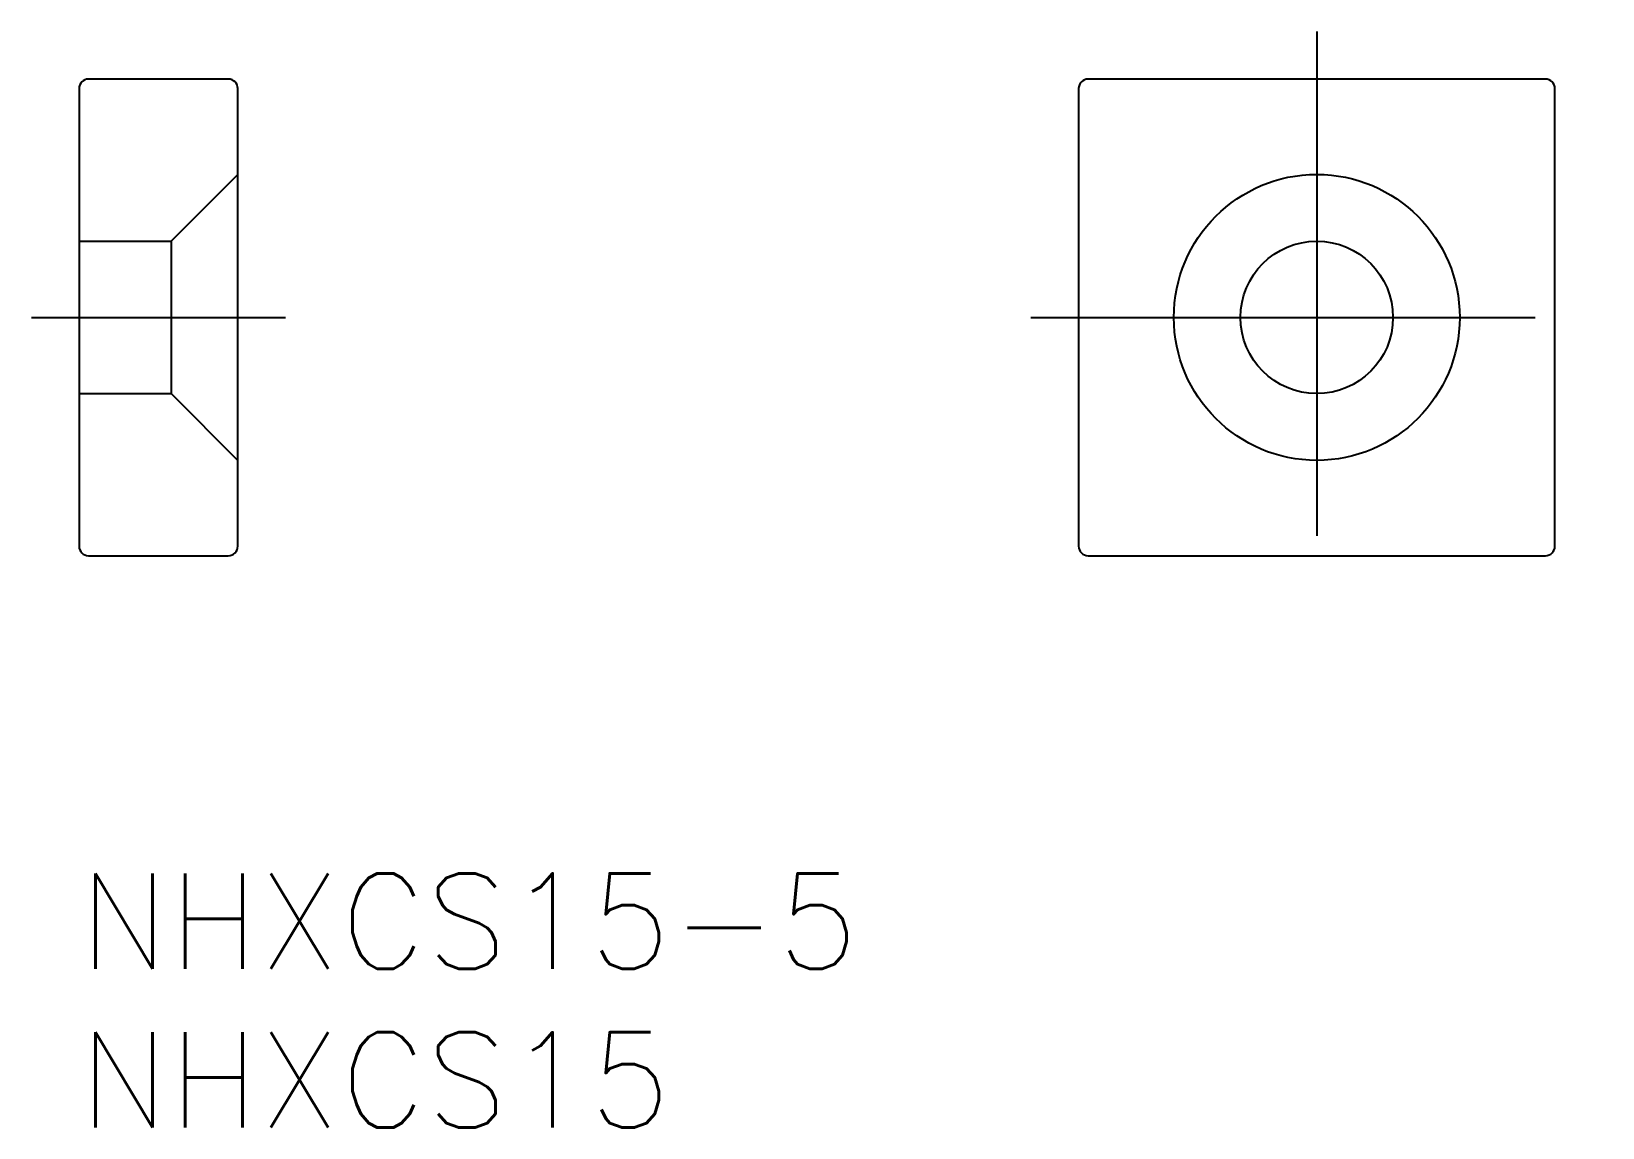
# Model space of a CAD drawing. Extents: x -1.5 to 48, y -8 to 26.5.
import ezdxf

# ---------------------------------------------------------------- set-up
doc = ezdxf.new("R2010")
doc.units = 0
doc.header["$LTSCALE"] = 0.5
doc.linetypes.add('CENTER', pattern=[50.8, 31.75, -6.35, 6.35, -6.35])
doc.linetypes.add('DASHED', pattern=[19.05, 12.7, -6.35])
for name, color, linetype in [('MSM_CENTER', 1, 'CENTER'), ('MSM_CONTINUOUS', 7, 'CONTINUOUS'), ('MSM_DASHED', 4, 'DASHED'), ('MSM_PART_NUMBER', 7, 'CONTINUOUS')]:
    doc.layers.add(name, color=color, linetype=linetype)
doc.styles.get("Standard").update_dxf_attribs({"font": 'txt.shx', "height": 3, "bigfont": 'bigfont.shx'})

# ---------------------------------------------------------------- blocks, each defined once
blk = doc.blocks.new('*U2')
at = {"layer": 'MSM_PART_NUMBER'}
blk.add_text('NHXCS15-5', height=3, dxfattribs=at).set_placement((0, -3))
blk = doc.blocks.new('*U3')
at = {"layer": 'MSM_PART_NUMBER'}
blk.add_text('NHXCS15', height=3, dxfattribs=at).set_placement((0, -8))

msp = doc.modelspace()

# ---------------------------------------------------------------- linework, layer by layer
at = {"layer": 'MSM_CENTER'}
for p, q in [((38.979, 26.5), (38.979, 8.5)), ((-1.5, 17.5), (6.5, 17.5)), ((29.979, 17.5), (47.979, 17.5))]:
    msp.add_line(p, q, dxfattribs=at)
at = {"layer": 'MSM_CONTINUOUS'}
for p, q in [((4.7, 25), (0.3, 25)), ((46.179, 25), (31.779, 25)), ((0, 24.7), (0, 10.3)), ((5, 10.3), (5, 24.7)), ((31.479, 24.7), (31.479, 10.3)), ((46.479, 10.3), (46.479, 24.7)), ((0.3, 10), (4.7, 10)), ((31.779, 10), (46.179, 10))]:
    msp.add_line(p, q, dxfattribs=at)
for radius in [4.5, 2.4]:
    msp.add_circle((38.979, 17.5), radius, dxfattribs=at)
for centre, start, end in [((0.3, 24.7), 90, 180), ((4.7, 24.7), 0, 90), ((31.779, 24.7), 90, 180), ((46.179, 24.7), 0, 90), ((0.3, 10.3), 180, 270), ((4.7, 10.3), 270, 0), ((31.779, 10.3), 180, 270), ((46.179, 10.3), 270, 0)]:
    msp.add_arc(centre, 0.3, start, end, dxfattribs=at)
at = {"layer": 'MSM_DASHED'}
for p, q in [((2.9, 19.9), (5, 22)), ((0, 19.9), (2.9, 19.9)), ((2.9, 19.9), (2.9, 15.1)), ((0, 15.1), (2.9, 15.1)), ((2.9, 15.1), (5, 13))]:
    msp.add_line(p, q, dxfattribs=at)

# ---------------------------------------------------------------- block references
at = {"layer": 'MSM_CONTINUOUS'}
for name in ['*U2', '*U3']:
    msp.add_blockref(name, (0, 0), dxfattribs=at)

doc.saveas('drawing.dxf')
